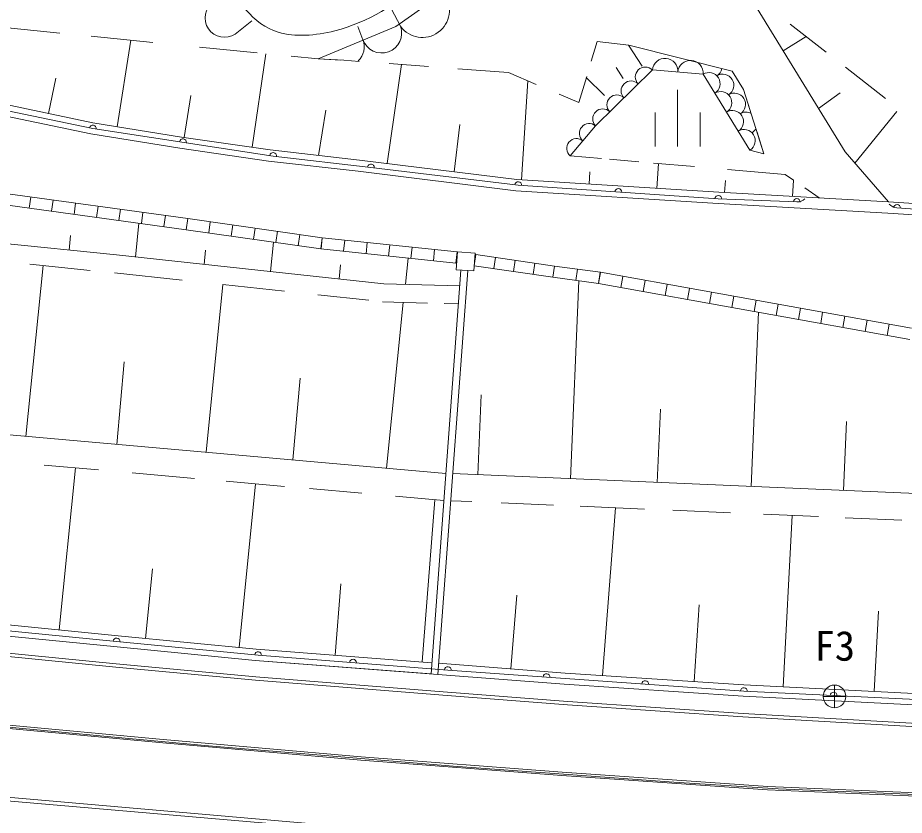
# Model space of a CAD drawing. Units: millimetres, scale not verified. Extents: x 40000 to 680000, y 20000 to 380000.
# Drawn here: x 303430 to 342636, y 283682 to 318970 of the extents above; entities that cross this region are included whole.
import ezdxf
from ezdxf.enums import TextEntityAlignment as Align

# ---------------------------------------------------------------- set-up
doc = ezdxf.new("R2010")
doc.units = ezdxf.units.MM
doc.header["$LTSCALE"] = 1000
doc.linetypes.add('USER1', pattern=[2, 1, -1])
for name, color, linetype, lineweight in [('M-BGD-EXST', 3, 'Continuous', 13), ('M-BGD-RSTR', 2, 'Continuous', 13), ('M-TTL-FRAM', 7, 'Continuous', 13)]:
    doc.layers.add(name, color=color, linetype=linetype, lineweight=lineweight)
doc.styles.add('ＭＳ ゴシック', font='')
doc.styles.get('ＭＳ ゴシック').set_extended_font_data('MS Gothic')

msp = doc.modelspace()

# ---------------------------------------------------------------- linework, layer by layer
at = {"layer": 'M-BGD-EXST'}
for p, q in [((339553, 289442), (339553, 288442)), ((339553, 289442), (339553, 288442)), ((340053, 288942), (339053, 288942)), ((340053, 288942), (339053, 288942))]:
    msp.add_line(p, q, dxfattribs=at)
msp.add_circle((339553, 288942), 500, dxfattribs=at)
msp.add_circle((339553, 288942), 500, dxfattribs=at)
at = {"layer": 'M-BGD-RSTR'}
for p, q in [((295226, 288335), (307551, 287153)), ((307551, 287153), (311872, 286759)), ((311872, 286759), (322694, 285860)), ((322694, 285860), (332445, 285146)), ((332445, 285146), (337062, 284851)), ((337062, 284851), (346727, 284457))]:
    msp.add_line(p, q, dxfattribs=at)
at = {"layer": 'M-TTL-FRAM'}
for p, q in [((325347, 322239), (320153, 318584)), ((340023, 313029), (335601, 320248)), ((340023, 313029), (335601, 320248)), ((320355, 318591), (319960, 319350)), ((313051, 318249), (313782, 318834)), ((305297, 318290), (302361, 318584)), ((320153, 318584), (316721, 317146)), ((318699, 317990), (318472, 318575)), ((339182, 317450), (337594, 318690)), ((339182, 317450), (337594, 318690)), ((309402, 317879), (306681, 318151)), ((308439, 317975), (307824, 314149)), ((338301, 318138), (337277, 317510)), ((314026, 317416), (311463, 317673)), ((328796, 317043), (329062, 317912)), ((328796, 317043), (329062, 317912)), ((329062, 317912), (330449, 317757)), ((329062, 317912), (330449, 317757)), ((330434, 317761), (331040, 316830)), ((330449, 317757), (335024, 316607)), ((330449, 317757), (335024, 316607)), ((314405, 317378), (313804, 313236)), ((316721, 317146), (315516, 317267)), ((316721, 317146), (317853, 317092)), ((317853, 317092), (318534, 317040)), ((317853, 317092), (318534, 317040)), ((320399, 316899), (319763, 312521)), ((319862, 316939), (321591, 316808)), ((319862, 316939), (321591, 316808)), ((341804, 315400), (340032, 316785)), ((341804, 315400), (340032, 316785)), ((322896, 316709), (325129, 316539)), ((322896, 316709), (325129, 316539)), ((325129, 316539), (326355, 316020)), ((325129, 316539), (326355, 316020)), ((328983, 314187), (331497, 316657)), ((331497, 316657), (328983, 314187)), ((331497, 316657), (328983, 314187)), ((328983, 314187), (331497, 316657)), ((329889, 316765), (330202, 316284)), ((331497, 316657), (333738, 316470)), ((333738, 316470), (331497, 316657)), ((333738, 316470), (331497, 316657)), ((331497, 316657), (333738, 316470)), ((333738, 316470), (335812, 313114)), ((335812, 313114), (333738, 316470)), ((335812, 313114), (333738, 316470)), ((333738, 316470), (335812, 313114)), ((335024, 316607), (335525, 315789)), ((335024, 316607), (335525, 315789)), ((305111, 316289), (304785, 314734)), ((325986, 316176), (325708, 311801)), ((328239, 315222), (328591, 316373)), ((328239, 315222), (328591, 316373)), ((328574, 316318), (329380, 315525)), ((332614, 315774), (332614, 313274)), ((335525, 315789), (336431, 312953)), ((335525, 315789), (336431, 312953)), ((336431, 312953), (335525, 315789)), ((339808, 315647), (338844, 314952)), ((301860, 315347), (306756, 314320)), ((301860, 315347), (306756, 314320)), ((311085, 315535), (310786, 313674)), ((327373, 315589), (328239, 315222)), ((327373, 315589), (328239, 315222)), ((301750, 314859), (306665, 313829)), ((301750, 314859), (306665, 313829)), ((306753, 314067), (301868, 315087)), ((306753, 314067), (301868, 315087)), ((317058, 314885), (316735, 312878)), ((342309, 314821), (340445, 312540)), ((331614, 314774), (331614, 313274)), ((333614, 313274), (333614, 314774)), ((314726, 312851), (306753, 314067)), ((314726, 312851), (306753, 314067)), ((306756, 314320), (310668, 313691)), ((306756, 314320), (310668, 313691)), ((322983, 314241), (322726, 312156)), ((327862, 312855), (328983, 314187)), ((328983, 314187), (327862, 312855)), ((328983, 314187), (327862, 312855)), ((327862, 312855), (328983, 314187)), ((306665, 313829), (310593, 313197)), ((306665, 313829), (310593, 313197)), ((310668, 313691), (314590, 313122)), ((310668, 313691), (314590, 313122)), ((310593, 313197), (314526, 312626)), ((310593, 313197), (314526, 312626)), ((314590, 313122), (318544, 312671)), ((314590, 313122), (318544, 312671)), ((335812, 313114), (336431, 312953)), ((335812, 313114), (336431, 312953)), ((341934, 310820), (340023, 313029)), ((341934, 310820), (340023, 313029)), ((314526, 312626), (318486, 312175)), ((314526, 312626), (318486, 312175)), ((319052, 312341), (314726, 312851)), ((319052, 312341), (314726, 312851)), ((318544, 312671), (325502, 311814)), ((318544, 312671), (325502, 311814)), ((327862, 312855), (329243, 312739)), ((327862, 312855), (329243, 312739)), ((329593, 312710), (330894, 312598)), ((329593, 312710), (330894, 312598)), ((331547, 312542), (333361, 312385)), ((331547, 312542), (333361, 312385)), ((331766, 312523), (331696, 311420)), ((318486, 312175), (325456, 311316)), ((318486, 312175), (325456, 311316)), ((325566, 311563), (319052, 312341)), ((325566, 311563), (319052, 312341)), ((328736, 312147), (328702, 311610)), ((334820, 312260), (337370, 312040)), ((334820, 312260), (337370, 312040)), ((325502, 311814), (334435, 311246)), ((325502, 311814), (334435, 311246)), ((334724, 311767), (334690, 311231)), ((337370, 312040), (337737, 311785)), ((337370, 312040), (337737, 311785)), ((337732, 311789), (337686, 311061)), ((310955, 310086), (301025, 311442)), ((310955, 310086), (301025, 311442)), ((325456, 311316), (334405, 310747)), ((325456, 311316), (334405, 310747)), ((334413, 310955), (325566, 311563)), ((334413, 310955), (325566, 311563)), ((338234, 311440), (338868, 311000)), ((338234, 311440), (338868, 311000)), ((310886, 309591), (300956, 310947)), ((310886, 309591), (300956, 310947)), ((304004, 311035), (303936, 310540)), ((304004, 311035), (303936, 310540)), ((337884, 310819), (334413, 310955)), ((337884, 310819), (334413, 310955)), ((334435, 311246), (341934, 310820)), ((334435, 311246), (341934, 310820)), ((304997, 310900), (304929, 310404)), ((304997, 310900), (304929, 310404)), ((305990, 310764), (305922, 310269)), ((305990, 310764), (305922, 310269)), ((306982, 310629), (306915, 310133)), ((306982, 310629), (306915, 310133)), ((334405, 310747), (341906, 310321)), ((334405, 310747), (341906, 310321)), ((341939, 310820), (361833, 309476)), ((341939, 310820), (361833, 309476)), ((361890, 309213), (342314, 310556)), ((361890, 309213), (342314, 310556)), ((307975, 310493), (307908, 309998)), ((307975, 310493), (307908, 309998)), ((308968, 310358), (308901, 309862)), ((308968, 310358), (308901, 309862)), ((309961, 310222), (309893, 309727)), ((309961, 310222), (309893, 309727)), ((341906, 310321), (361801, 308977)), ((341906, 310321), (361801, 308977)), ((294635, 309836), (307793, 308472)), ((294635, 309836), (307793, 308472)), ((308791, 309877), (308641, 308381)), ((310954, 310087), (310886, 309591)), ((310954, 310087), (310886, 309591)), ((310957, 310086), (310886, 309591)), ((310957, 310086), (310886, 309591)), ((316900, 309236), (310955, 310086)), ((316900, 309236), (310955, 310086)), ((311947, 309944), (311877, 309449)), ((311947, 309944), (311877, 309449)), ((312938, 309803), (312867, 309308)), ((312938, 309803), (312867, 309308)), ((305771, 309338), (305706, 308688)), ((316838, 308740), (310886, 309591)), ((316838, 308740), (310886, 309591)), ((313928, 309661), (313858, 309166)), ((313928, 309661), (313858, 309166)), ((314919, 309520), (314848, 309025)), ((314919, 309520), (314848, 309025)), ((315909, 309378), (315839, 308883)), ((315909, 309378), (315839, 308883)), ((314737, 309041), (314607, 307740)), ((316900, 309236), (316829, 308741)), ((316900, 309236), (316829, 308741)), ((316900, 309236), (316847, 308739)), ((316900, 309236), (316847, 308739)), ((322860, 308609), (316900, 309236)), ((322860, 308609), (316900, 309236)), ((317893, 309132), (317841, 308635)), ((317893, 309132), (317841, 308635)), ((318886, 309027), (318834, 308530)), ((318886, 309027), (318834, 308530)), ((311736, 308690), (311673, 308055)), ((322808, 308111), (316838, 308740)), ((322808, 308111), (316838, 308740)), ((319880, 308923), (319827, 308425)), ((319880, 308923), (319827, 308425)), ((320873, 308818), (320821, 308321)), ((320873, 308818), (320821, 308321)), ((321867, 308713), (321814, 308216)), ((321867, 308713), (321814, 308216)), ((322860, 308609), (322808, 308111)), ((322860, 308609), (322808, 308111)), ((322880, 308608), (322823, 307821)), ((322880, 308608), (322823, 307821)), ((323657, 308552), (322880, 308608)), ((323657, 308552), (322880, 308608)), ((323600, 307764), (323657, 308552)), ((323600, 307764), (323657, 308552)), ((307793, 308472), (319621, 307202)), ((307793, 308472), (319621, 307202)), ((320696, 308334), (320580, 307174)), ((323687, 308492), (323614, 307997)), ((323687, 308492), (323614, 307997)), ((327169, 307983), (323687, 308492)), ((327169, 307983), (323687, 308492)), ((324557, 308365), (324485, 307870)), ((324557, 308365), (324485, 307870)), ((325428, 308237), (325356, 307743)), ((325428, 308237), (325356, 307743)), ((304552, 308004), (303796, 300448)), ((303970, 308064), (306632, 307788)), ((303970, 308064), (306632, 307788)), ((317701, 308042), (317638, 307415)), ((323029, 307806), (321707, 289935)), ((323029, 307806), (321707, 289935)), ((323329, 307784), (322007, 289911)), ((323329, 307784), (322007, 289911)), ((322823, 307821), (323600, 307764)), ((322823, 307821), (323600, 307764)), ((327099, 307488), (323614, 307997)), ((327099, 307488), (323614, 307997)), ((326298, 308110), (326226, 307615)), ((326298, 308110), (326226, 307615)), ((327169, 307983), (327097, 307488)), ((327169, 307983), (327097, 307488)), ((327169, 307983), (327101, 307487)), ((327169, 307983), (327101, 307487)), ((329196, 307705), (327169, 307983)), ((329196, 307705), (327169, 307983)), ((328178, 307844), (328110, 307349)), ((328178, 307844), (328110, 307349)), ((307709, 307676), (310704, 307355)), ((307709, 307676), (310704, 307355)), ((329118, 307211), (327099, 307488)), ((329118, 307211), (327099, 307488)), ((329186, 307706), (329118, 307211)), ((329186, 307706), (329118, 307211)), ((329207, 307703), (329118, 307211)), ((329207, 307703), (329118, 307211)), ((342956, 305230), (329196, 307705)), ((342956, 305230), (329196, 307705)), ((330189, 307526), (330100, 307034)), ((330189, 307526), (330100, 307034)), ((312508, 307161), (311765, 299742)), ((312499, 307162), (315227, 306869)), ((312499, 307162), (315227, 306869)), ((319621, 307202), (322978, 307106)), ((319621, 307202), (322978, 307106)), ((328247, 307330), (327869, 298574)), ((342889, 304734), (329118, 307211)), ((342889, 304734), (329118, 307211)), ((331171, 307350), (331082, 306857)), ((331171, 307350), (331082, 306857)), ((332153, 307173), (332064, 306681)), ((332153, 307173), (332064, 306681)), ((333135, 306996), (333047, 306504)), ((333135, 306996), (333047, 306504)), ((316704, 306711), (318961, 306468)), ((316704, 306711), (318961, 306468)), ((334117, 306820), (334029, 306328)), ((334117, 306820), (334029, 306328)), ((335099, 306643), (335011, 306151)), ((335099, 306643), (335011, 306151)), ((319567, 306403), (321547, 306346)), ((319567, 306403), (321547, 306346)), ((320469, 306377), (319734, 299037)), ((322288, 306325), (322919, 306307)), ((322288, 306325), (322919, 306307)), ((336081, 306467), (335993, 305975)), ((336081, 306467), (335993, 305975)), ((337063, 306290), (336975, 305798)), ((337063, 306290), (336975, 305798)), ((336194, 305938), (335861, 298229)), ((338045, 306113), (337957, 305621)), ((338045, 306113), (337957, 305621)), ((339027, 305937), (338939, 305445)), ((339027, 305937), (338939, 305445)), ((340010, 305760), (339921, 305268)), ((340010, 305760), (339921, 305268)), ((340992, 305584), (340903, 305092)), ((340992, 305584), (340903, 305092)), ((341974, 305407), (341885, 304915)), ((341974, 305407), (341885, 304915)), ((308135, 303744), (307812, 300093)), ((315921, 303022), (315601, 299403)), ((323923, 302281), (323771, 298751)), ((331850, 301646), (331711, 298408)), ((340087, 301105), (339955, 298053)), ((322364, 298804), (299832, 300799)), ((322364, 298804), (299832, 300799)), ((307009, 298959), (304602, 299172)), ((307009, 298959), (304602, 299172)), ((305983, 299050), (305263, 291884)), ((311245, 298584), (308488, 298828)), ((311245, 298584), (308488, 298828)), ((322664, 298799), (350834, 297583)), ((322664, 298799), (350834, 297583)), ((315226, 298231), (312646, 298460)), ((315226, 298231), (312646, 298460)), ((313952, 298344), (313226, 291107)), ((318643, 297929), (316336, 298133)), ((318643, 297929), (316336, 298133)), ((322275, 297607), (320136, 297796)), ((322275, 297607), (320136, 297796)), ((321875, 297642), (321320, 290466)), ((322575, 297602), (323513, 297561)), ((322575, 297602), (323513, 297561)), ((324805, 297505), (327130, 297405)), ((324805, 297505), (327130, 297405)), ((328305, 297354), (331147, 297232)), ((328305, 297354), (331147, 297232)), ((329871, 297287), (329297, 289865)), ((332399, 297178), (334958, 297067)), ((332399, 297178), (334958, 297067)), ((336404, 297005), (338845, 296899)), ((336404, 297005), (338845, 296899)), ((337677, 296950), (337282, 289364)), ((340024, 296848), (342534, 296740)), ((340024, 296848), (342534, 296740)), ((309385, 294588), (309085, 291510)), ((307872, 291628), (283786, 293992)), ((307804, 291376), (283816, 293734)), ((307804, 291376), (283816, 293734)), ((317715, 293926), (317470, 290764)), ((283737, 293494), (307823, 291131)), ((307823, 291131), (283737, 293494)), ((325496, 293416), (325243, 290161)), ((333562, 292995), (333338, 289599)), ((283653, 292593), (307768, 290237)), ((283667, 292743), (307782, 290386)), ((341495, 292709), (341310, 289154)), ((314060, 290765), (307804, 291376)), ((314060, 290765), (307804, 291376)), ((313980, 291033), (307872, 291628)), ((307823, 291131), (313936, 290535)), ((313936, 290535), (307823, 291131)), ((321744, 290433), (313980, 291033)), ((313936, 290535), (322204, 289896)), ((321707, 289935), (313936, 290535)), ((322452, 290104), (314060, 290765)), ((322452, 290104), (314060, 290765)), ((307768, 290237), (313947, 289665)), ((307782, 290386), (313960, 289814)), ((327633, 289974), (322043, 290410)), ((313960, 289814), (322242, 289151)), ((327597, 289476), (322007, 289912)), ((322204, 289896), (327597, 289476)), ((335544, 289172), (322452, 290104)), ((335544, 289172), (322452, 290104)), ((335539, 289454), (327633, 289974)), ((313947, 289665), (322231, 289001)), ((327597, 289476), (335510, 288955)), ((335510, 288955), (327597, 289476)), ((343353, 289048), (335539, 289454)), ((322231, 289001), (327745, 288566)), ((322242, 289151), (327756, 288716)), ((335510, 288955), (343333, 288548)), ((343333, 288548), (335510, 288955)), ((343470, 288783), (335544, 289172)), ((343470, 288783), (335544, 289172)), ((327745, 288566), (335503, 288040)), ((327756, 288716), (335513, 288190)), ((335513, 288190), (343475, 287732)), ((300532, 287910), (309857, 287035)), ((335503, 288040), (343468, 287582)), ((300518, 287760), (309844, 286886)), ((309857, 287035), (318622, 286273)), ((309844, 286886), (318609, 286123)), ((318622, 286273), (327506, 285585)), ((318609, 286123), (327495, 285435)), ((327495, 285435), (336591, 284807)), ((327506, 285585), (336600, 284956)), ((336591, 284807), (345509, 284432)), ((336600, 284956), (345514, 284582)), ((302945, 284328), (317478, 283065)), ((302959, 284477), (317491, 283215))]:
    msp.add_line(p, q, dxfattribs=at)
at = {"layer": 'M-TTL-FRAM', "linetype": 'USER1'}
for p, q in [((316721, 317146), (317853, 317092)), ((336431, 312953), (335525, 315789))]:
    msp.add_line(p, q, dxfattribs=at)
at = {"layer": 'M-TTL-FRAM'}
for centre, radius, start, end in [((321324, 319296), 1198, 216.0312, 36.0312), ((312574, 318958), 855, 123.9858, 303.9858), ((319527, 318291), 881, 199.9496, 19.9496), ((317870, 317689), 881, 314.5935, 19.9496), ((331183, 316348), 441, 44.4983, 224.4983), ((331183, 316348), 441, 44.4983, 224.4983), ((332057, 316610), 562, 355.2158, 175.2158), ((332057, 316610), 562, 355.2158, 175.2158), ((333178, 316516), 562, 355.2158, 175.2158), ((333178, 316516), 562, 355.2158, 175.2158), ((333997, 316050), 493, 301.7213, 121.7213), ((333997, 316050), 493, 301.7213, 121.7213), ((334087, 316818), 493, 301.7213, 348.7271), ((334087, 316818), 493, 301.7213, 348.7271), ((334605, 315979), 493, 301.7213, 121.7213), ((334605, 315979), 493, 301.7213, 121.7213), ((330555, 315731), 441, 44.4983, 224.4983), ((330555, 315731), 441, 44.4983, 224.4983), ((334515, 315211), 493, 301.7213, 121.7213), ((334515, 315211), 493, 301.7213, 121.7213), ((335124, 315140), 493, 301.7213, 121.7213), ((335124, 315140), 493, 301.7213, 121.7213), ((329926, 315113), 441, 44.4983, 224.4983), ((329926, 315113), 441, 44.4983, 224.4983), ((329298, 314495), 441, 44.4983, 224.4983), ((329298, 314495), 441, 44.4983, 224.4983), ((335034, 314372), 493, 301.7213, 121.7213), ((335034, 314372), 493, 301.7213, 121.7213), ((335642, 314301), 493, 62.2572, 121.7213), ((335642, 314301), 493, 62.2572, 121.7213), ((306753, 314067), 150, 351.3326, 168.1976), ((328703, 313854), 435, 49.8901, 229.8901), ((328703, 313854), 435, 49.8901, 229.8901), ((335642, 314301), 493, 301.7213, 331.8557), ((335642, 314301), 493, 301.7213, 331.8557), ((335552, 313534), 493, 301.7213, 121.7213), ((335552, 313534), 493, 301.7213, 121.7213), ((310739, 313459), 150, 351.3326, 171.3326), ((310739, 313459), 150, 351.3326, 171.3326), ((328142, 313188), 435, 49.8901, 229.8901), ((328142, 313188), 435, 49.8901, 229.8901), ((314726, 312851), 150, 353.2715, 171.3326), ((319052, 312341), 150, 353.1909, 173.2715), ((319052, 312341), 150, 353.1909, 173.2715), ((325566, 311563), 150, 356.071, 173.1909), ((325566, 311563), 150, 356.071, 173.1909), ((329989, 311259), 150, 356.071, 176.071), ((329989, 311259), 150, 356.071, 176.071), ((334413, 310955), 150, 357.7559, 176.071), ((334413, 310955), 150, 357.7559, 176.071), ((337884, 310819), 150, 357.7559, 177.7559), ((337884, 310819), 150, 357.7559, 177.7559), ((337904, 311319), 500, 267.7559, 312.7559), ((337904, 311319), 500, 267.7559, 312.7559), ((342348, 311055), 500, 221.0765, 266.0765), ((342348, 311055), 500, 221.0765, 266.0765), ((342314, 310556), 150, 356.0765, 176.0765), ((342314, 310556), 150, 356.0765, 176.0765), ((307804, 291376), 150, 354.4191, 174.3848), ((307804, 291376), 150, 354.4191, 174.3848), ((314060, 290765), 150, 355.4999, 174.4191), ((314060, 290765), 150, 355.4999, 174.4191), ((318256, 290435), 150, 355.4999, 175.4999), ((318256, 290435), 150, 355.4999, 175.4999), ((322452, 290104), 150, 355.9265, 175.4999), ((322452, 290104), 150, 355.9265, 175.4999), ((326816, 289793), 150, 355.9265, 175.9265), ((326816, 289793), 150, 355.9265, 175.9265), ((331180, 289483), 150, 355.9265, 175.9265), ((331180, 289483), 150, 355.9265, 175.9265), ((335544, 289172), 150, 357.1936, 175.9265), ((335544, 289172), 150, 357.1936, 175.9265), ((339507, 288978), 150, 357.1936, 177.1936), ((339507, 288978), 150, 357.1936, 177.1936)]:
    msp.add_arc(centre, radius, start, end, dxfattribs=at)
msp.add_open_spline([(289770, 326698), (290350, 326995), (290930, 327293), (291534, 327447), (293030, 327829), (294677, 327330), (296275, 327251), (297281, 327201), (298267, 327318), (299259, 327311), (299772, 327308), (300286, 327271), (300801, 327248), (302634, 327166), (304476, 327256), (306284, 326869), (307828, 326538), (309348, 325858), (310409, 324624), (312163, 322583), (312665, 319027), (314952, 318329), (315689, 318105), (316612, 318176), (317453, 318391), (318941, 318770), (320174, 319594), (321352, 320485), (323253, 321922), (325012, 323532), (327071, 324758), (328090, 325366), (329184, 325879), (330325, 326140), (332793, 326707), (335486, 326098), (337894, 325056), (341030, 323700), (343683, 321608), (346656, 320326), (351735, 318137), (357749, 318308), (363525, 318164), (368094, 318049), (372514, 317737), (376956, 317409), (381451, 317076), (385969, 316727), (390531, 316421), (394516, 316154), (398534, 315921), (402416, 316508), (404821, 316872), (407174, 317551), (409648, 317893), (411459, 318144), (413336, 318214), (414926, 318988), (415801, 319413), (416589, 320051), (417452, 320536), (418265, 320992), (419146, 321313), (420050, 321547), (421384, 321893), (422771, 322052), (424041, 322542), (425217, 322997), (426293, 323737), (427477, 324195), (428498, 324591), (429600, 324776), (430621, 325162), (431893, 325642), (433039, 326432), (434162, 327225), (435030, 327837), (435884, 328451), (436755, 329041), (437744, 329711), (438755, 330350), (439762, 331009), (440729, 331642), (441694, 332293), (442735, 332762), (444184, 333414), (445783, 333714), (447335, 334131), (448378, 334411), (449399, 334743), (450441, 334993), (452169, 335408), (453953, 335597), (455734, 335734), (457991, 335908), (460244, 336001), (462500, 336024), (465765, 336056), (469037, 335943), (472295, 335683), (474679, 335493), (477056, 335224), (479423, 334891), (481357, 334618), (483285, 334302), (485193, 333870), (487568, 333333), (489913, 332616), (492133, 331628), (493701, 330931), (495207, 330099), (496743, 329336), (501048, 327200), (505598, 325610), (510147, 324020)], degree=3, knots=[0, 0, 0, 0, 1, 1, 1, 2, 2, 2, 3, 3, 3, 4, 4, 4, 5, 5, 5, 6, 6, 6, 7, 7, 7, 8, 8, 8, 9, 9, 9, 10, 10, 10, 11, 11, 11, 12, 12, 12, 13, 13, 13, 14, 14, 14, 15, 15, 15, 16, 16, 16, 17, 17, 17, 18, 18, 18, 19, 19, 19, 20, 20, 20, 21, 21, 21, 22, 22, 22, 23, 23, 23, 24, 24, 24, 25, 25, 25, 26, 26, 26, 27, 27, 27, 28, 28, 28, 29, 29, 29, 30, 30, 30, 31, 31, 31, 32, 32, 32, 33, 33, 33, 34, 34, 34, 35, 35, 35, 36, 36, 36, 37, 37, 37, 38, 38, 38, 38], dxfattribs=at)

# ---------------------------------------------------------------- texts
at = {"layer": 'M-BGD-EXST', "style": 'ＭＳ ゴシック'}
msp.add_text('F3', height=1320, dxfattribs=at).set_placement((338666, 290125), align=Align.BOTTOM_LEFT)

doc.saveas('drawing.dxf')
